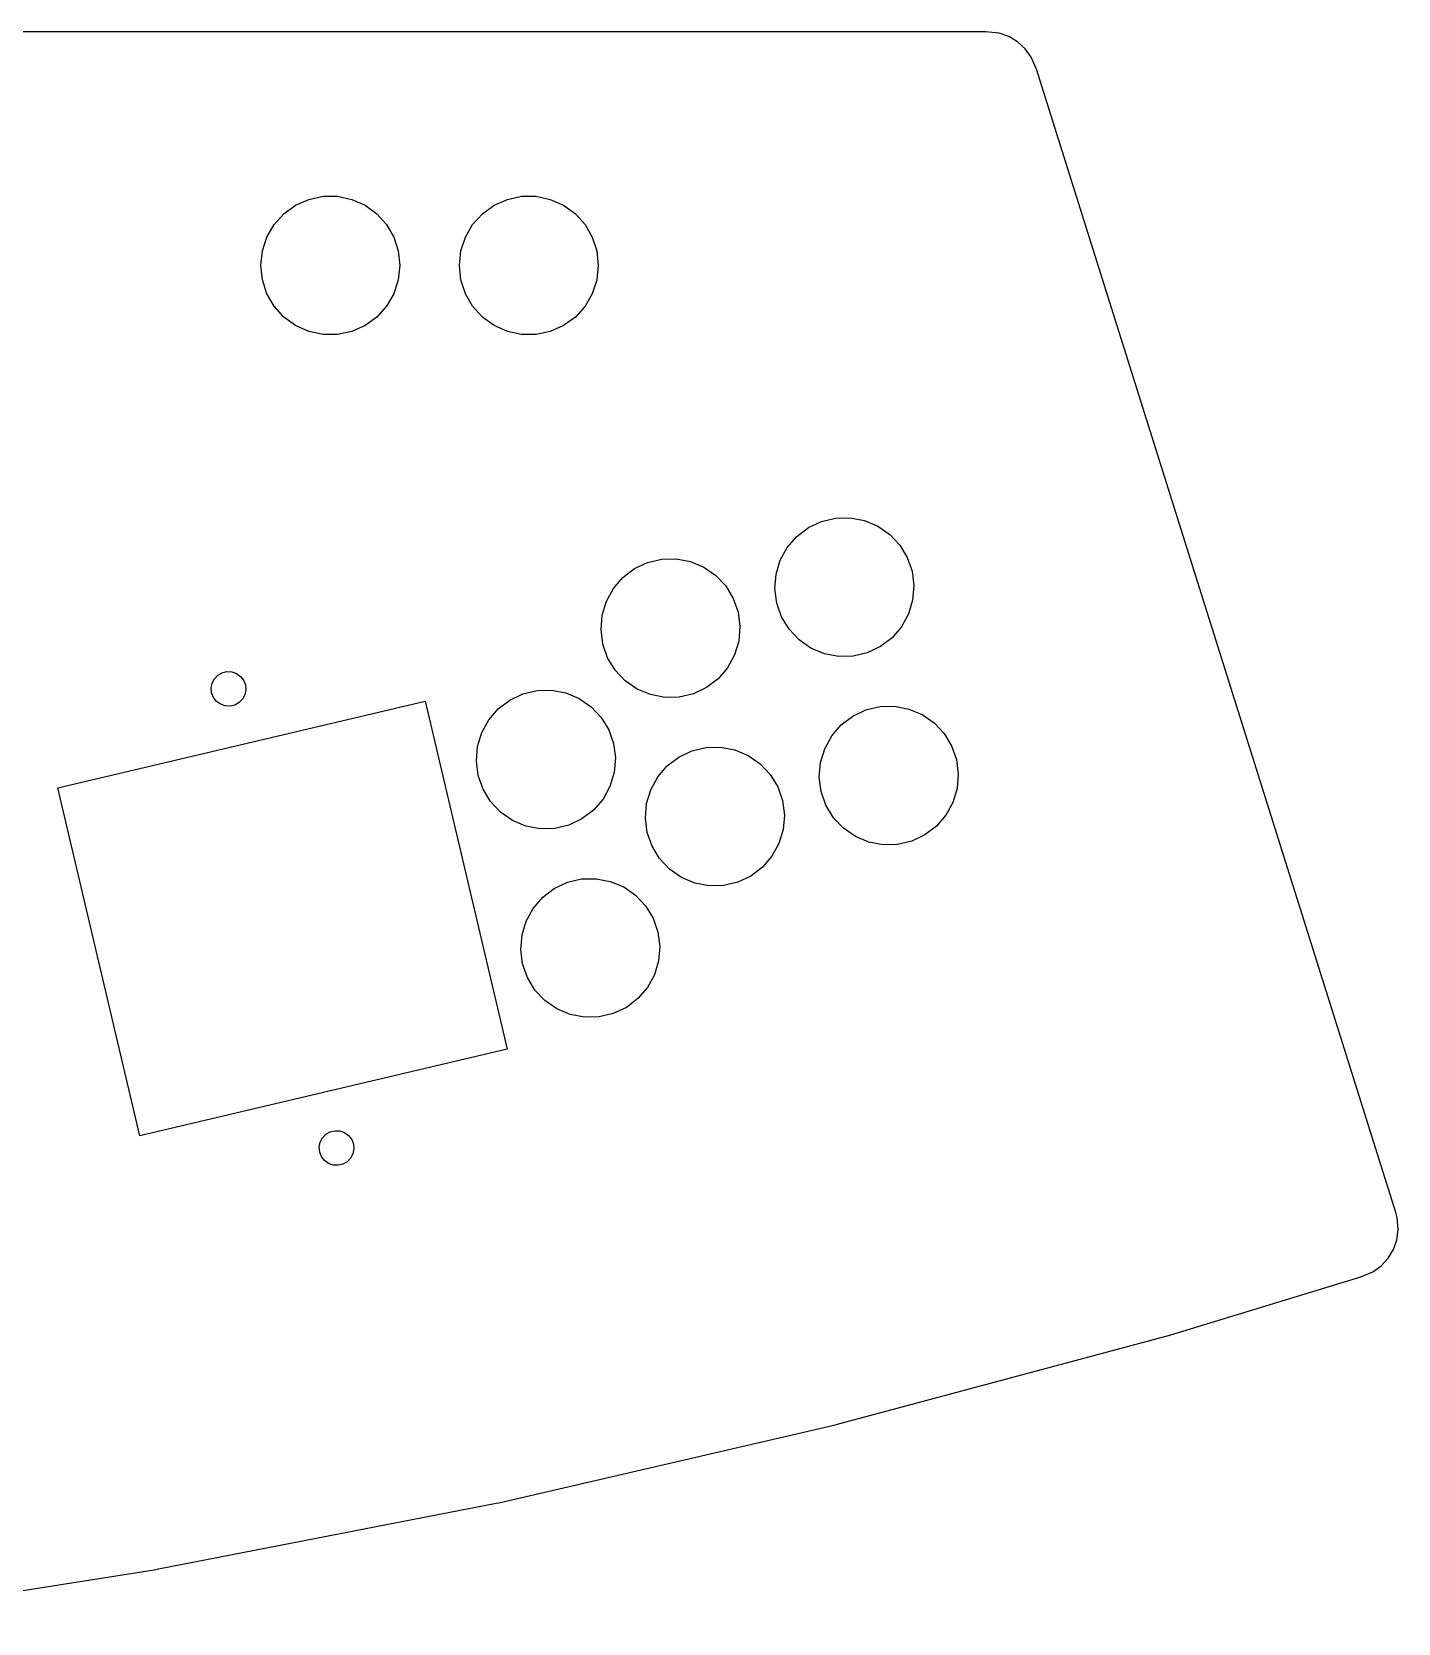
# Model space of a CAD drawing. Header units: metres. Extents: x -612 to 612, y -340 to 1400.
# Drawn here: x 337 to 612.3, y 1079.5 to 1400 of the extents above; entities that cross this region are included whole.
import ezdxf

# ---------------------------------------------------------------- set-up
doc = ezdxf.new("R2010")
doc.units = ezdxf.units.M

msp = doc.modelspace()

# ---------------------------------------------------------------- linework, layer by layer
for p, q in [((529.16, 1400), (95, 1400)), ((531.89, 1399.7), (529.16, 1400)), ((533.839, 1399.05), (531.89, 1399.7)), ((535.629, 1397.99), (533.839, 1399.05)), ((537.161, 1396.58), (535.629, 1397.99)), ((538.367, 1394.89), (537.161, 1396.58)), ((539.404, 1392.5), (538.367, 1394.89)), ((611.819, 1162.24), (539.404, 1392.5)), ((390.143, 1365.07), (392.817, 1366.26)), ((392.817, 1366.26), (395.679, 1366.87)), ((395.679, 1366.87), (398.606, 1366.87)), ((398.606, 1366.87), (401.469, 1366.26)), ((401.469, 1366.26), (404.143, 1365.07)), ((430.143, 1365.07), (432.817, 1366.26)), ((432.817, 1366.26), (435.679, 1366.87)), ((435.679, 1366.87), (438.606, 1366.87)), ((438.606, 1366.87), (441.469, 1366.26)), ((441.469, 1366.26), (444.143, 1365.07)), ((385.817, 1361.18), (387.775, 1363.35)), ((387.775, 1363.35), (390.143, 1365.07)), ((404.143, 1365.07), (406.511, 1363.35)), ((406.511, 1363.35), (408.469, 1361.18)), ((425.817, 1361.18), (427.775, 1363.35)), ((427.775, 1363.35), (430.143, 1365.07)), ((444.143, 1365.07), (446.511, 1363.35)), ((446.511, 1363.35), (448.469, 1361.18)), ((384.353, 1358.64), (385.817, 1361.18)), ((408.469, 1361.18), (409.932, 1358.64)), ((424.353, 1358.64), (425.817, 1361.18)), ((448.469, 1361.18), (449.932, 1358.64)), ((383.143, 1352.95), (383.449, 1355.86)), ((383.449, 1355.86), (384.353, 1358.64)), ((409.932, 1358.64), (410.837, 1355.86)), ((410.837, 1355.86), (411.143, 1352.95)), ((423.143, 1352.95), (423.449, 1355.86)), ((423.449, 1355.86), (424.353, 1358.64)), ((449.932, 1358.64), (450.837, 1355.86)), ((450.837, 1355.86), (451.143, 1352.95)), ((383.449, 1350.04), (383.143, 1352.95)), ((411.143, 1352.95), (410.837, 1350.04)), ((423.449, 1350.04), (423.143, 1352.95)), ((451.143, 1352.95), (450.837, 1350.04)), ((384.353, 1347.26), (383.449, 1350.04)), ((410.837, 1350.04), (409.932, 1347.26)), ((424.353, 1347.26), (423.449, 1350.04)), ((450.837, 1350.04), (449.932, 1347.26)), ((385.817, 1344.72), (384.353, 1347.26)), ((409.932, 1347.26), (408.469, 1344.72)), ((425.817, 1344.72), (424.353, 1347.26)), ((449.932, 1347.26), (448.469, 1344.72)), ((387.775, 1342.55), (385.817, 1344.72)), ((408.469, 1344.72), (406.511, 1342.55)), ((427.775, 1342.55), (425.817, 1344.72)), ((448.469, 1344.72), (446.511, 1342.55)), ((390.143, 1340.83), (387.775, 1342.55)), ((392.817, 1339.64), (390.143, 1340.83)), ((404.143, 1340.83), (401.469, 1339.64)), ((406.511, 1342.55), (404.143, 1340.83)), ((430.143, 1340.83), (427.775, 1342.55)), ((432.817, 1339.64), (430.143, 1340.83)), ((444.143, 1340.83), (441.469, 1339.64)), ((446.511, 1342.55), (444.143, 1340.83)), ((395.679, 1339.03), (392.817, 1339.64)), ((398.606, 1339.03), (395.679, 1339.03)), ((401.469, 1339.64), (398.606, 1339.03)), ((435.679, 1339.03), (432.817, 1339.64)), ((438.606, 1339.03), (435.679, 1339.03)), ((441.469, 1339.64), (438.606, 1339.03)), ((493.46, 1300.14), (496.107, 1301.38)), ((496.107, 1301.38), (498.956, 1302.06)), ((498.956, 1302.06), (501.882, 1302.12)), ((501.882, 1302.12), (504.758, 1301.57)), ((504.758, 1301.57), (507.457, 1300.44)), ((489.221, 1296.15), (491.131, 1298.36)), ((491.131, 1298.36), (493.46, 1300.14)), ((507.457, 1300.44), (509.862, 1298.77)), ((509.862, 1298.77), (511.868, 1296.64)), ((487.813, 1293.58), (489.221, 1296.15)), ((511.868, 1296.64), (513.386, 1294.14)), ((456.09, 1290.11), (458.42, 1291.88)), ((458.42, 1291.88), (461.067, 1293.13)), ((461.067, 1293.13), (463.915, 1293.8)), ((463.915, 1293.8), (466.842, 1293.86)), ((466.842, 1293.86), (469.717, 1293.32)), ((469.717, 1293.32), (472.416, 1292.19)), ((472.416, 1292.19), (474.821, 1290.52)), ((486.97, 1290.78), (487.813, 1293.58)), ((513.386, 1294.14), (514.351, 1291.38)), ((454.18, 1287.89), (456.09, 1290.11)), ((474.821, 1290.52), (476.827, 1288.39)), ((486.728, 1287.86), (486.97, 1290.78)), ((514.351, 1291.38), (514.721, 1288.47)), ((514.721, 1288.47), (514.479, 1285.56)), ((451.929, 1282.52), (452.772, 1285.33)), ((452.772, 1285.33), (454.18, 1287.89)), ((476.827, 1288.39), (478.345, 1285.89)), ((478.345, 1285.89), (479.311, 1283.12)), ((487.098, 1284.96), (486.728, 1287.86)), ((514.479, 1285.56), (513.636, 1282.76)), ((451.687, 1279.61), (451.929, 1282.52)), ((479.311, 1283.12), (479.68, 1280.22)), ((488.063, 1282.19), (487.098, 1284.96)), ((489.581, 1279.69), (488.063, 1282.19)), ((513.636, 1282.76), (512.228, 1280.19)), ((452.057, 1276.7), (451.687, 1279.61)), ((479.68, 1280.22), (479.438, 1277.3)), ((491.587, 1277.56), (489.581, 1279.69)), ((512.228, 1280.19), (510.318, 1277.97)), ((453.022, 1273.94), (452.057, 1276.7)), ((479.438, 1277.3), (478.595, 1274.5)), ((493.992, 1275.89), (491.587, 1277.56)), ((496.691, 1274.76), (493.992, 1275.89)), ((507.989, 1276.2), (505.342, 1274.95)), ((510.318, 1277.97), (507.989, 1276.2)), ((454.541, 1271.44), (453.022, 1273.94)), ((478.595, 1274.5), (477.188, 1271.93)), ((499.567, 1274.22), (496.691, 1274.76)), ((502.493, 1274.28), (499.567, 1274.22)), ((505.342, 1274.95), (502.493, 1274.28)), ((373.319, 1268.83), (373.782, 1269.71)), ((373.782, 1269.71), (374.474, 1270.43)), ((374.474, 1270.43), (375.34, 1270.92)), ((375.34, 1270.92), (376.31, 1271.15)), ((376.31, 1271.15), (377.304, 1271.1)), ((377.304, 1271.1), (378.244, 1270.76)), ((378.244, 1270.76), (379.051, 1270.18)), ((379.051, 1270.18), (379.662, 1269.39)), ((379.662, 1269.39), (380.026, 1268.47)), ((456.546, 1269.31), (454.541, 1271.44)), ((458.951, 1267.64), (456.546, 1269.31)), ((475.277, 1269.72), (472.948, 1267.94)), ((477.188, 1271.93), (475.277, 1269.72)), ((373.124, 1267.85), (373.319, 1268.83)), ((373.213, 1266.86), (373.124, 1267.85)), ((373.577, 1265.93), (373.213, 1266.86)), ((379.919, 1266.5), (379.457, 1265.61)), ((380.114, 1267.47), (379.919, 1266.5)), ((380.026, 1268.47), (380.114, 1267.47)), ((433.318, 1265.42), (435.965, 1266.67)), ((435.965, 1266.67), (438.814, 1267.34)), ((438.814, 1267.34), (441.74, 1267.4)), ((441.74, 1267.4), (444.616, 1266.86)), ((444.616, 1266.86), (447.315, 1265.73)), ((461.65, 1266.51), (458.951, 1267.64)), ((464.526, 1265.96), (461.65, 1266.51)), ((467.452, 1266.02), (464.526, 1265.96)), ((470.301, 1266.7), (467.452, 1266.02)), ((472.948, 1267.94), (470.301, 1266.7)), ((342.269, 1247.76), (416.244, 1265.18)), ((374.187, 1265.15), (373.577, 1265.93)), ((374.995, 1264.56), (374.187, 1265.15)), ((375.934, 1264.23), (374.995, 1264.56)), ((376.929, 1264.18), (375.934, 1264.23)), ((377.898, 1264.41), (376.929, 1264.18)), ((378.765, 1264.9), (377.898, 1264.41)), ((379.457, 1265.61), (378.765, 1264.9)), ((416.244, 1265.18), (432.753, 1195.1)), ((429.078, 1261.43), (430.989, 1263.65)), ((430.989, 1263.65), (433.318, 1265.42)), ((447.315, 1265.73), (449.72, 1264.06)), ((449.72, 1264.06), (451.725, 1261.93)), ((502.403, 1262.17), (505.05, 1263.42)), ((505.05, 1263.42), (507.899, 1264.09)), ((507.899, 1264.09), (510.825, 1264.16)), ((510.825, 1264.16), (513.701, 1263.61)), ((513.701, 1263.61), (516.4, 1262.48)), ((427.671, 1258.86), (429.078, 1261.43)), ((451.725, 1261.93), (453.244, 1259.43)), ((498.163, 1258.19), (500.074, 1260.4)), ((500.074, 1260.4), (502.403, 1262.17)), ((516.4, 1262.48), (518.805, 1260.81)), ((518.805, 1260.81), (520.81, 1258.68)), ((426.828, 1256.06), (427.671, 1258.86)), ((453.244, 1259.43), (454.209, 1256.66)), ((454.209, 1256.66), (454.579, 1253.76)), ((496.756, 1255.62), (498.163, 1258.19)), ((520.81, 1258.68), (522.329, 1256.18)), ((426.586, 1253.15), (426.828, 1256.06)), ((454.579, 1253.76), (454.337, 1250.84)), ((465.033, 1252.15), (467.362, 1253.92)), ((467.362, 1253.92), (470.009, 1255.17)), ((470.009, 1255.17), (472.858, 1255.84)), ((472.858, 1255.84), (475.784, 1255.9)), ((475.784, 1255.9), (478.66, 1255.36)), ((478.66, 1255.36), (481.359, 1254.23)), ((481.359, 1254.23), (483.764, 1252.56)), ((495.913, 1252.82), (496.756, 1255.62)), ((522.329, 1256.18), (523.294, 1253.42)), ((523.294, 1253.42), (523.664, 1250.51)), ((426.955, 1250.24), (426.586, 1253.15)), ((427.921, 1247.48), (426.955, 1250.24)), ((454.337, 1250.84), (453.494, 1248.04)), ((463.123, 1249.93), (465.033, 1252.15)), ((483.764, 1252.56), (485.77, 1250.43)), ((485.77, 1250.43), (487.288, 1247.93)), ((495.671, 1249.9), (495.913, 1252.82)), ((523.664, 1250.51), (523.422, 1247.6)), ((358.778, 1177.68), (342.269, 1247.76)), ((429.439, 1244.98), (427.921, 1247.48)), ((453.494, 1248.04), (452.086, 1245.47)), ((460.872, 1244.56), (461.715, 1247.36)), ((461.715, 1247.36), (463.123, 1249.93)), ((487.288, 1247.93), (488.253, 1245.16)), ((496.04, 1247), (495.671, 1249.9)), ((497.005, 1244.23), (496.04, 1247)), ((523.422, 1247.6), (522.579, 1244.79)), ((431.445, 1242.85), (429.439, 1244.98)), ((452.086, 1245.47), (450.176, 1243.26)), ((460.63, 1241.65), (460.872, 1244.56)), ((488.253, 1245.16), (488.623, 1242.26)), ((498.524, 1241.73), (497.005, 1244.23)), ((522.579, 1244.79), (521.171, 1242.23)), ((433.85, 1241.18), (431.445, 1242.85)), ((436.549, 1240.05), (433.85, 1241.18)), ((447.846, 1241.48), (445.199, 1240.24)), ((450.176, 1243.26), (447.846, 1241.48)), ((460.999, 1238.74), (460.63, 1241.65)), ((488.623, 1242.26), (488.381, 1239.34)), ((500.53, 1239.6), (498.524, 1241.73)), ((521.171, 1242.23), (519.261, 1240.01)), ((439.424, 1239.5), (436.549, 1240.05)), ((442.351, 1239.56), (439.424, 1239.5)), ((445.199, 1240.24), (442.351, 1239.56)), ((461.965, 1235.98), (460.999, 1238.74)), ((488.381, 1239.34), (487.538, 1236.54)), ((502.935, 1237.93), (500.53, 1239.6)), ((505.634, 1236.8), (502.935, 1237.93)), ((516.931, 1238.24), (514.284, 1236.99)), ((519.261, 1240.01), (516.931, 1238.24)), ((463.483, 1233.48), (461.965, 1235.98)), ((486.13, 1233.97), (484.22, 1231.76)), ((487.538, 1236.54), (486.13, 1233.97)), ((508.509, 1236.25), (505.634, 1236.8)), ((511.435, 1236.32), (508.509, 1236.25)), ((514.284, 1236.99), (511.435, 1236.32)), ((465.489, 1231.35), (463.483, 1233.48)), ((467.894, 1229.68), (465.489, 1231.35)), ((484.22, 1231.76), (481.89, 1229.98)), ((442.261, 1227.46), (444.908, 1228.71)), ((444.908, 1228.71), (447.757, 1229.38)), ((447.757, 1229.38), (450.683, 1229.44)), ((450.683, 1229.44), (453.558, 1228.9)), ((453.558, 1228.9), (456.258, 1227.77)), ((456.258, 1227.77), (458.663, 1226.1)), ((470.593, 1228.55), (467.894, 1229.68)), ((473.469, 1228), (470.593, 1228.55)), ((476.395, 1228.06), (473.469, 1228)), ((479.243, 1228.74), (476.395, 1228.06)), ((481.89, 1229.98), (479.243, 1228.74)), ((438.021, 1223.47), (439.931, 1225.69)), ((439.931, 1225.69), (442.261, 1227.46)), ((458.663, 1226.1), (460.668, 1223.97)), ((436.614, 1220.9), (438.021, 1223.47)), ((460.668, 1223.97), (462.187, 1221.46)), ((462.187, 1221.46), (463.152, 1218.7)), ((435.528, 1215.18), (435.771, 1218.1)), ((435.771, 1218.1), (436.614, 1220.9)), ((463.152, 1218.7), (463.522, 1215.8)), ((435.898, 1212.28), (435.528, 1215.18)), ((463.522, 1215.8), (463.28, 1212.88)), ((436.863, 1209.52), (435.898, 1212.28)), ((463.28, 1212.88), (462.436, 1210.08)), ((438.382, 1207.02), (436.863, 1209.52)), ((462.436, 1210.08), (461.029, 1207.51)), ((440.388, 1204.88), (438.382, 1207.02)), ((459.119, 1205.29), (456.789, 1203.52)), ((461.029, 1207.51), (459.119, 1205.29)), ((442.793, 1203.22), (440.388, 1204.88)), ((445.492, 1202.08), (442.793, 1203.22)), ((448.367, 1201.54), (445.492, 1202.08)), ((454.142, 1202.27), (451.293, 1201.6)), ((456.789, 1203.52), (454.142, 1202.27)), ((451.293, 1201.6), (448.367, 1201.54)), ((432.753, 1195.1), (358.778, 1177.68)), ((394.908, 1175.38), (395.103, 1176.36)), ((395.103, 1176.36), (395.565, 1177.24)), ((395.565, 1177.24), (396.258, 1177.96)), ((396.258, 1177.96), (397.124, 1178.45)), ((397.124, 1178.45), (398.093, 1178.68)), ((398.093, 1178.68), (399.088, 1178.63)), ((399.088, 1178.63), (400.027, 1178.3)), ((400.027, 1178.3), (400.835, 1177.71)), ((400.835, 1177.71), (401.446, 1176.92)), ((401.446, 1176.92), (401.81, 1176)), ((394.996, 1174.39), (394.908, 1175.38)), ((395.36, 1173.47), (394.996, 1174.39)), ((395.971, 1172.68), (395.36, 1173.47)), ((401.24, 1173.15), (400.548, 1172.43)), ((401.703, 1174.03), (401.24, 1173.15)), ((401.898, 1175.01), (401.703, 1174.03)), ((401.81, 1176), (401.898, 1175.01)), ((396.778, 1172.09), (395.971, 1172.68)), ((397.718, 1171.76), (396.778, 1172.09)), ((398.712, 1171.71), (397.718, 1171.76)), ((399.682, 1171.94), (398.712, 1171.71)), ((400.548, 1172.43), (399.682, 1171.94)), ((612.105, 1161.11), (611.819, 1162.24)), ((612.308, 1158.79), (612.105, 1161.11)), ((612.054, 1156.73), (612.308, 1158.79)), ((610.307, 1152.98), (611.377, 1154.76)), ((611.377, 1154.76), (612.054, 1156.73)), ((607.186, 1150.27), (608.889, 1151.46)), ((608.889, 1151.46), (610.307, 1152.98)), ((566.525, 1137.55), (604.787, 1149.25)), ((604.787, 1149.25), (607.186, 1150.27)), ((499.097, 1119.48), (566.022, 1137.41)), ((566.022, 1137.41), (566.525, 1137.55)), ((431.078, 1103.76), (498.588, 1119.35)), ((498.588, 1119.35), (499.097, 1119.48)), ((362.553, 1090.43), (430.566, 1103.65)), ((430.566, 1103.65), (431.078, 1103.76)), ((293.606, 1079.5), (362.037, 1090.34)), ((362.037, 1090.34), (362.553, 1090.43))]:
    msp.add_line(p, q)

doc.saveas('drawing.dxf')
